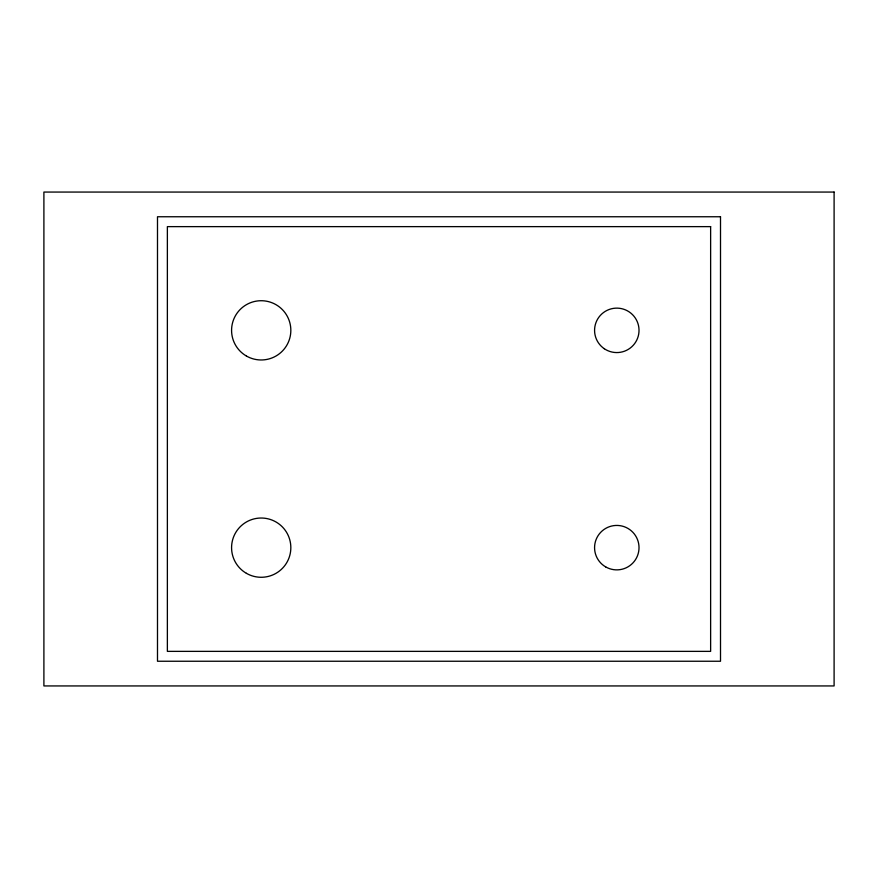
<?xml version="1.0" encoding="UTF-8"?>
<svg xmlns="http://www.w3.org/2000/svg" width="878" height="878" viewBox="0 0 878 878"><rect width="100%" height="100%" fill="white"/><g stroke="black" fill="none" stroke-linecap="round" stroke-linejoin="round"><path stroke-width="1.32" d="M834.1 192.062L43.9 192.062L43.9 685.938L834.1 685.938L834.1 192.062M720.509 216.756L157.491 216.756L157.491 661.244L720.509 661.244L720.509 216.756M710.631 226.634L167.369 226.634L167.369 651.366L710.631 651.366L710.631 226.634M605.688 566.903A22.224 22.224 0 0 0 639.019 547.652A22.224 22.224 0 0 0 605.688 528.402A22.224 22.224 0 0 0 605.688 566.903M246.389 356.007A29.632 29.632 0 0 0 290.837 330.347A29.632 29.632 0 0 0 246.389 304.688A29.632 29.632 0 0 0 246.389 356.007M604.338 348.753A22.224 22.224 0 0 0 638.965 331.928A22.224 22.224 0 0 0 607.082 310.362A22.224 22.224 0 0 0 604.338 348.753M246.389 573.312A29.632 29.632 0 0 0 290.837 547.652A29.632 29.632 0 0 0 246.389 521.993A29.632 29.632 0 0 0 246.389 573.312"/></g></svg>
